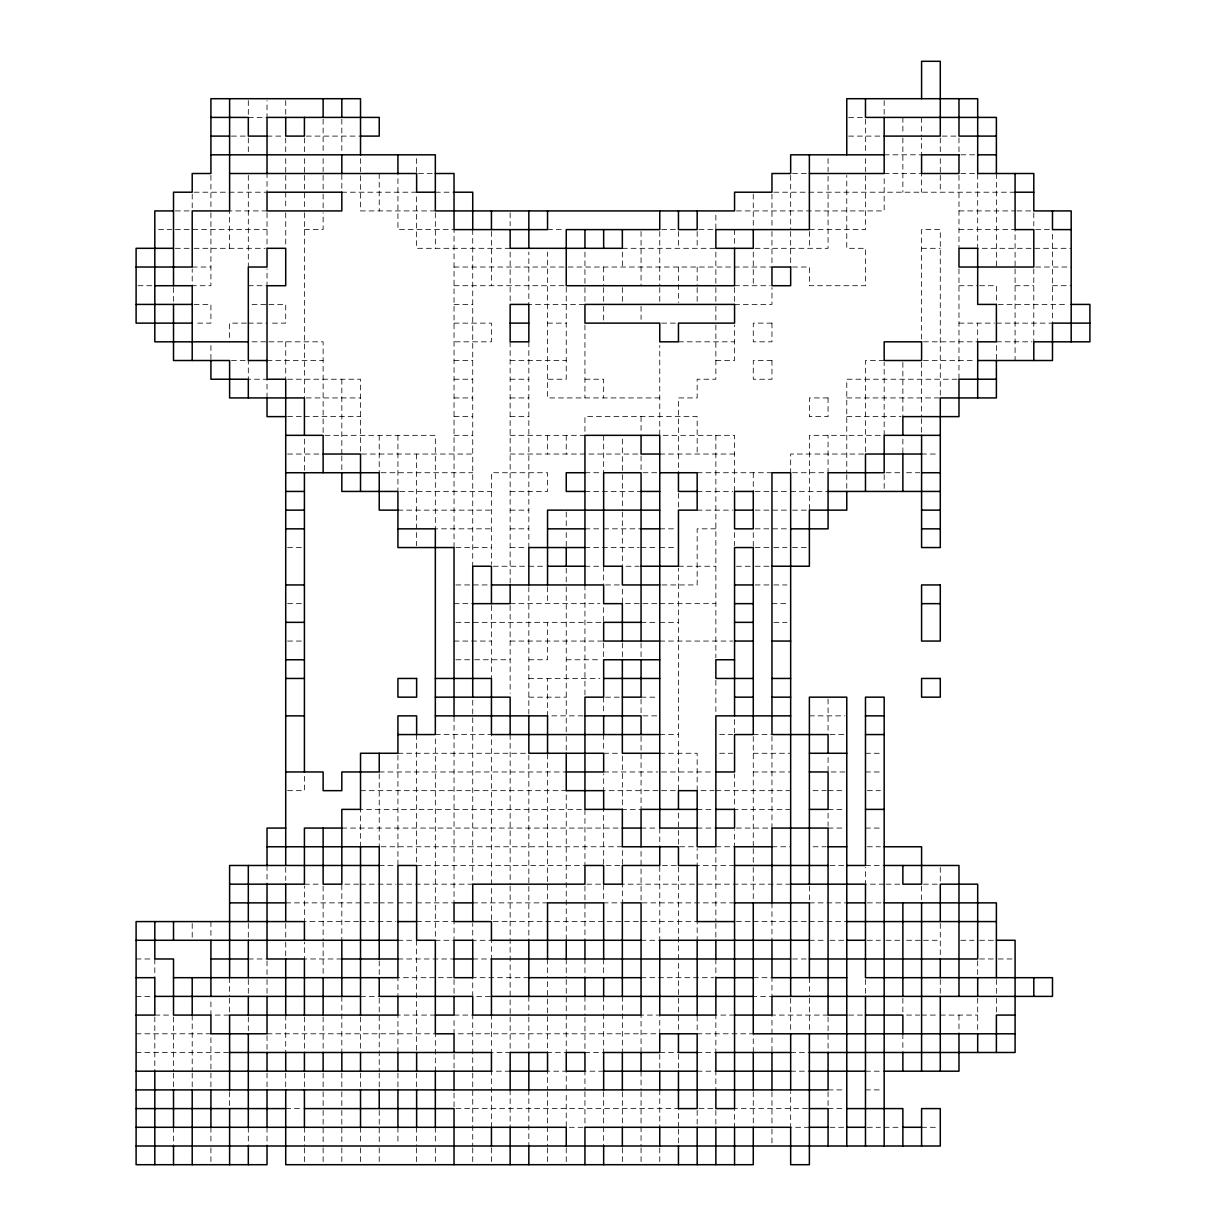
<?xml version="1.0" encoding="UTF-8"?>
<svg xmlns="http://www.w3.org/2000/svg" width="1226" height="1226" viewBox="0 0 1226 1226"><rect width="100%" height="100%" fill="white"/><g stroke="black" fill="none" stroke-linecap="round" stroke-linejoin="round"><path stroke-width="0.75" stroke-dasharray="5 3.75" d="M248.311 117.405L267.023 117.405L267.023 100.578M848.637 117.405L865.479 117.405M231.484 136.101L246.441 136.101M267.023 136.101L283.85 136.101M306.285 136.101L360.521 136.101M848.637 136.101L884.176 136.101M942.15 136.101L958.977 136.101M884.176 154.813L921.584 154.813L921.584 137.971M960.847 154.813L977.689 154.813M418.495 173.51L435.337 173.51M792.532 173.51L809.375 173.51M884.176 173.51L921.584 173.51L921.584 192.206M960.847 173.51L977.689 173.51L977.689 248.311L1071.187 248.311M194.076 192.206L267.023 192.206L267.023 173.51M416.625 192.206L341.824 192.206L341.824 173.51M435.337 192.206L454.034 192.206M773.836 192.206L1015.082 192.206M175.379 210.918L190.337 210.918M267.023 210.918L229.614 210.918L229.614 248.311M435.337 210.918L360.521 210.918L360.521 173.51M736.428 210.918L884.176 210.918L884.176 175.379M958.977 210.918L1015.082 210.918M1016.952 210.918L1033.794 210.918M158.552 229.614L171.64 229.614M175.379 229.614L267.023 229.614M304.416 229.614L323.128 229.614L323.128 212.788M547.547 229.614L564.374 229.614M661.626 229.614L678.453 229.614M699.035 229.614L715.861 229.614L715.861 212.788M809.375 229.614L865.479 229.614L865.479 175.379M958.977 229.614L1015.082 229.614L1015.082 267.023M1035.663 229.614L1052.49 229.614M175.379 248.311L190.337 248.311M194.076 248.311L265.153 248.311M510.139 248.311L416.625 248.311L416.625 194.076M622.348 248.311L715.861 248.311M755.139 248.311L828.071 248.311L828.071 173.51M921.584 248.311L940.281 248.311M192.206 267.023L210.918 267.023M454.034 267.023L566.243 267.023M568.113 267.023L771.966 267.023M792.532 267.023L809.375 267.023L809.375 285.719L865.479 285.719L865.479 248.311L846.768 248.311L846.768 175.379M1035.663 267.023L1071.187 267.023M137.971 285.719L152.944 285.719M248.311 285.719L267.023 285.719L267.023 268.892M454.034 285.719L566.243 285.719L566.243 379.232L547.547 379.232M734.558 285.719L770.097 285.719M958.977 285.719L977.689 285.719M979.559 285.719L996.386 285.719L996.386 304.416M1015.082 285.719L1033.794 285.719M1052.49 285.719L1071.187 285.719M194.076 304.416L210.918 304.416L210.918 323.128L194.076 323.128M252.05 304.416L267.023 304.416M268.892 304.416L285.719 304.416L285.719 323.128L268.892 323.128M454.034 304.416L472.73 304.416M734.558 304.416L771.966 304.416L771.966 287.589M998.255 304.416L1067.448 304.416M246.441 323.128L229.614 323.128L229.614 341.824M248.311 323.128L267.023 323.128M454.034 323.128L491.442 323.128L491.442 341.824L454.034 341.824M547.547 323.128L566.243 323.128M661.626 323.128L676.583 323.128M958.977 323.128L994.516 323.128M996.386 323.128L1052.49 323.128L1052.49 231.484M252.05 341.824L267.023 341.824M268.892 341.824L323.128 341.824L323.128 435.337M678.453 341.824L734.558 341.824M923.454 341.824L977.689 341.824L977.689 323.128M996.386 341.824L1031.924 341.824M231.484 360.521L246.441 360.521M267.023 360.521L323.128 360.521M454.034 360.521L472.73 360.521M510.139 360.521L566.243 360.521M715.861 360.521L734.558 360.521L734.558 324.997M884.176 360.521L865.479 360.521L865.479 454.034M923.454 360.521L973.95 360.521M287.589 379.232L360.521 379.232L360.521 454.034L472.73 454.034M454.034 379.232L472.73 379.232M510.139 379.232L528.835 379.232M584.94 379.232L603.652 379.232L603.652 397.929M957.108 379.232L846.768 379.232L846.768 472.73M306.285 397.929L360.521 397.929M454.034 397.929L472.73 397.929M510.139 397.929L528.835 397.929M659.757 397.929L547.547 397.929L547.547 252.05M846.768 397.929L940.281 397.929L940.281 229.614L921.584 229.614L921.584 341.824M287.589 416.625L302.546 416.625M304.416 416.625L360.521 416.625M454.034 416.625L472.73 416.625M510.139 416.625L528.835 416.625M846.768 416.625L901.003 416.625M324.997 435.337L435.337 435.337L435.337 528.835L491.442 528.835M454.034 435.337L472.73 435.337M510.139 435.337L584.94 435.337L584.94 416.625L697.165 416.625L697.165 454.034M287.589 454.034L323.128 454.034M510.139 454.034L639.175 454.034M659.757 454.034L734.558 454.034M863.61 454.034L790.663 454.034L790.663 472.73M921.584 454.034L938.411 454.034M381.102 472.73L472.73 472.73M584.94 472.73L599.912 472.73M642.93 472.73L657.887 472.73M697.165 472.73L771.966 472.73M792.532 472.73L828.071 472.73L828.071 435.337M886.046 472.73L901.003 472.73M906.612 472.73L919.715 472.73M399.799 491.442L491.442 491.442M510.139 491.442L547.547 491.442L547.547 472.73L491.442 472.73L491.442 564.374M584.94 491.442L641.06 491.442M697.165 491.442L732.688 491.442M755.139 491.442L786.923 491.442M790.663 491.442L828.071 491.442M397.929 510.139L491.442 510.139M510.139 510.139L528.835 510.139M697.165 510.139L732.688 510.139M755.139 510.139L790.663 510.139M792.532 510.139L809.375 510.139L809.375 435.337L884.176 435.337L884.176 362.39M510.139 528.835L528.835 528.835M584.94 528.835L599.912 528.835M603.652 528.835L641.06 528.835M659.757 528.835L676.583 528.835M715.861 528.835L697.165 528.835L697.165 584.94L659.757 584.94M755.139 528.835L786.923 528.835M287.589 547.547L304.416 547.547M455.903 547.547L491.442 547.547M510.139 547.547L526.965 547.547M584.94 547.547L639.175 547.547M641.06 547.547L657.887 547.547M659.757 547.547L676.583 547.547M755.139 547.547L771.966 547.547M773.836 547.547L786.923 547.547M792.532 547.547L807.505 547.547M493.312 566.243L526.965 566.243M528.835 566.243L545.677 566.243M584.94 566.243L599.912 566.243M626.088 566.243L639.175 566.243M678.453 566.243L715.861 566.243M736.428 566.243L751.4 566.243M755.139 566.243L771.966 566.243M455.903 584.94L489.572 584.94M605.521 584.94L622.348 584.94M755.139 584.94L771.966 584.94M773.836 584.94L786.923 584.94M287.589 603.652L302.546 603.652M454.034 603.652L472.73 603.652M510.139 603.652L599.912 603.652M639.175 603.652L622.348 603.652L622.348 586.825M642.93 603.652L657.887 603.652M659.757 603.652L715.861 603.652M771.966 603.652L786.923 603.652M455.903 622.348L603.652 622.348L603.652 603.652M641.06 622.348L657.887 622.348M659.757 622.348L678.453 622.348M773.836 622.348L786.923 622.348M287.589 641.06L302.546 641.06M454.034 641.06L491.442 641.06M510.139 641.06L603.652 641.06M659.757 641.06L732.688 641.06M455.903 659.757L470.861 659.757M474.6 659.757L510.139 659.757M528.835 659.757L547.547 659.757L547.547 622.348M566.243 659.757L599.912 659.757M528.835 678.453L599.912 678.453M528.835 697.165L566.243 697.165M605.521 697.165L620.479 697.165M641.06 697.165L657.887 697.165M583.07 715.861L547.547 715.861L547.547 678.453M642.93 715.861L657.887 715.861M809.375 715.861L844.898 715.861M435.337 734.558L491.442 734.558L491.442 921.584L697.165 921.584L697.165 940.281M659.757 734.558L678.453 734.558M719.601 734.558L732.688 734.558M753.27 734.558L771.966 734.558M829.941 734.558L844.898 734.558M397.929 753.27L528.835 753.27M603.652 753.27L620.479 753.27M659.757 753.27L697.165 753.27L697.165 790.663L713.992 790.663M719.601 753.27L732.688 753.27M753.27 753.27L790.663 753.27M865.479 753.27L880.437 753.27M379.232 771.966L566.243 771.966M603.652 771.966L657.887 771.966M661.626 771.966L713.992 771.966M753.27 771.966L790.663 771.966M844.898 771.966L828.071 771.966L828.071 755.139M865.479 771.966L880.437 771.966M287.589 790.663L304.416 790.663L304.416 773.836M360.521 790.663L566.243 790.663L566.243 940.281M657.887 790.663L603.652 790.663L603.652 773.836M661.626 790.663L678.453 790.663L678.453 568.113M715.861 790.663L790.663 790.663M813.114 790.663L826.201 790.663M828.071 790.663L844.898 790.663M867.349 790.663L880.437 790.663M697.165 809.375L713.992 809.375M790.663 809.375L734.558 809.375L734.558 773.836M828.071 809.375L844.898 809.375M341.824 828.071L622.348 828.071M641.06 828.071L657.887 828.071M697.165 828.071L715.861 828.071M736.428 828.071L771.966 828.071L771.966 736.428M828.071 828.071L844.898 828.071M865.479 828.071L880.437 828.071M381.102 846.768L622.348 846.768L622.348 865.479L603.652 865.479L603.652 809.375M693.41 846.768L678.453 846.768L678.453 829.941M715.861 846.768L734.558 846.768L734.558 829.941M771.966 846.768L790.663 846.768M813.114 846.768L826.201 846.768M867.349 846.768L880.437 846.768M379.232 865.479L396.059 865.479M734.558 865.479L697.165 865.479L697.165 848.637M829.941 865.479L844.898 865.479M865.479 865.479L884.176 865.479M304.416 884.176L319.388 884.176M358.651 884.176L341.824 884.176L341.824 940.281M360.521 884.176L396.059 884.176M397.929 884.176L472.73 884.176L472.73 697.165M790.663 884.176L622.348 884.176L622.348 902.872L603.652 902.872L603.652 884.176L584.94 884.176L584.94 940.281M884.176 884.176L865.479 884.176L865.479 867.349M886.046 884.176L901.003 884.176M923.454 884.176L938.411 884.176M285.719 902.872L377.363 902.872M379.232 902.872L396.059 902.872M397.929 902.872L412.886 902.872M416.625 902.872L454.034 902.872L454.034 715.861M472.73 902.872L547.547 902.872L547.547 753.27M734.558 902.872L641.06 902.872L641.06 848.637M809.375 902.872L846.768 902.872M867.349 902.872L884.176 902.872M358.651 921.584L304.416 921.584L304.416 886.046M360.521 921.584L396.059 921.584M416.625 921.584L454.034 921.584L454.034 940.281L435.337 940.281L435.337 736.428M736.428 921.584L751.4 921.584M753.27 921.584L790.663 921.584M792.532 921.584L807.505 921.584M809.375 921.584L846.768 921.584M397.929 940.281L412.886 940.281M641.06 940.281L659.757 940.281L659.757 865.479L678.453 865.479L678.453 996.386M809.375 940.281L826.201 940.281M829.941 940.281L846.768 940.281M867.349 940.281L880.437 940.281M886.046 940.281L901.003 940.281M906.612 940.281L921.584 940.281M923.454 940.281L940.281 940.281M960.847 940.281L973.95 940.281M979.559 940.281L994.516 940.281M136.101 958.977L152.944 958.977M248.311 958.977L267.023 958.977M341.824 958.977L304.416 958.977L304.416 942.15M397.929 958.977L454.034 958.977M472.73 958.977L491.442 958.977L491.442 940.281L472.73 940.281L472.73 923.454M792.532 958.977L807.505 958.977M979.559 958.977L994.516 958.977M998.255 958.977L1013.212 958.977M452.164 977.689L397.929 977.689L397.929 996.386M528.835 977.689L472.73 977.689L472.73 996.386L491.442 996.386M641.06 977.689L713.992 977.689M753.27 977.689L771.966 977.689L771.966 996.386L753.27 996.386M136.101 996.386L152.944 996.386M360.521 996.386L379.232 996.386M154.813 1015.082L171.64 1015.082M435.337 1015.082L397.929 1015.082L397.929 1052.49M454.034 1015.082L472.73 1015.082L472.73 1071.187M734.558 1015.082L715.861 1015.082L715.861 1052.49L697.165 1052.49M828.071 1015.082L771.966 1015.082L771.966 1052.49M848.637 1015.082L863.61 1015.082M906.612 1015.082L919.715 1015.082M921.584 1015.082L938.411 1015.082M940.281 1015.082L977.689 1015.082M136.101 1033.794L210.918 1033.794L210.918 1071.187M267.023 1033.794L435.337 1033.794L435.337 1071.187M136.101 1052.49L229.614 1052.49M659.757 1052.49L678.453 1052.49M790.663 1052.49L809.375 1052.49M510.139 1071.187L491.442 1071.187L491.442 1127.292M603.652 1071.187L584.94 1071.187L584.94 1089.899M697.165 1071.187L715.861 1071.187L715.861 1089.899M790.663 1071.187L809.375 1071.187M865.479 1071.187L880.437 1071.187M828.071 1089.899L844.898 1089.899M865.479 1089.899L880.437 1089.899M285.719 1108.595L302.546 1108.595M699.035 1108.595L715.861 1108.595M807.505 1108.595L734.558 1108.595L734.558 1127.292M828.071 1108.595L844.898 1108.595M583.07 1127.292L566.243 1127.292L566.243 1091.768M809.375 1127.292L790.663 1127.292L790.663 1091.768M829.941 1127.292L844.898 1127.292M867.349 1127.292L880.437 1127.292M884.176 1127.292L901.003 1127.292M921.584 1127.292L938.411 1127.292M1033.794 212.788L1033.794 225.875M1033.794 268.892L1033.794 341.824M1015.082 268.892L1015.082 360.521M996.386 173.51L996.386 267.023M996.386 345.563L996.386 360.521M996.386 979.559L996.386 996.386M996.386 998.255L996.386 1013.212M977.689 960.847L977.689 977.689M977.689 998.255L977.689 1033.794M958.977 137.971L958.977 154.813M958.977 175.379L958.977 248.311M958.977 268.892L958.977 379.232M958.977 1015.082L958.977 1033.794M940.281 137.971L940.281 154.813M940.281 158.552L940.281 173.51M940.281 175.379L940.281 192.206M940.281 867.349L940.281 884.176M940.281 923.454L940.281 958.977M940.281 979.559L940.281 996.386M921.584 117.405L921.584 136.101M921.584 362.39L921.584 416.625M921.584 418.495L921.584 435.337M921.584 886.046L921.584 902.872M902.872 117.405L902.872 134.232M902.872 137.971L902.872 192.206M902.872 362.39L902.872 416.625M902.872 439.077L902.872 454.034M902.872 998.255L902.872 1013.212M902.872 1033.794L902.872 1052.49M884.176 100.578L884.176 115.535M884.176 474.6L884.176 491.442M865.479 119.274L865.479 154.813M865.479 158.552L865.479 171.64M865.479 979.559L865.479 994.516M846.768 474.6L846.768 491.442M828.071 158.552L828.071 171.64M828.071 699.035L828.071 734.558M828.071 813.114L828.071 826.201M828.071 1016.952L828.071 1052.49M828.071 1091.768L828.071 1106.726M809.375 231.484L809.375 248.311M809.375 886.046L809.375 901.003M809.375 977.689L809.375 996.386M809.375 998.255L809.375 1033.794M790.663 175.379L790.663 229.614M790.663 231.484L790.663 267.023M790.663 998.255L790.663 1033.794M771.966 194.076L771.966 229.614M771.966 231.484L771.966 265.153M771.966 902.872L771.966 940.281M771.966 1091.768L771.966 1127.292M771.966 1129.161L771.966 1144.134M753.27 194.076L753.27 229.614M753.27 252.05L753.27 285.719M753.27 472.73L753.27 491.442M753.27 532.59L753.27 547.547M753.27 736.428L753.27 846.768M753.27 848.637L753.27 865.479M753.27 867.349L753.27 902.872M753.27 1052.49L753.27 1033.794L697.165 1033.794L697.165 1015.082M753.27 1091.768L753.27 1127.292M734.558 229.614L734.558 246.441M734.558 287.589L734.558 302.546M734.558 491.442L734.558 435.337L659.757 435.337L659.757 345.563M734.558 532.59L734.558 545.677M734.558 719.601L734.558 732.688M715.861 252.05L715.861 285.719M715.861 287.589L715.861 304.416M715.861 306.285L715.861 323.128M715.861 324.997L715.861 379.232L697.165 379.232L697.165 397.929L678.453 397.929L678.453 472.73M715.861 435.337L715.861 657.887M715.861 680.323L715.861 713.992M715.861 848.637L715.861 921.584M715.861 923.454L715.861 940.281M715.861 958.977L715.861 977.689M715.861 1110.465L715.861 1127.292M697.165 231.484L697.165 248.311M697.165 267.023L697.165 285.719M697.165 287.589L697.165 302.546M697.165 1110.465L697.165 1127.292M678.453 231.484L678.453 248.311M678.453 267.023L678.453 302.546M678.453 493.312L678.453 510.139M678.453 813.114L678.453 828.071M678.453 998.255L678.453 1033.794M678.453 1054.36L678.453 1071.187M678.453 1127.292L678.453 1108.595L454.034 1108.595L454.034 1091.768M678.453 1129.161L678.453 1146.003M659.757 231.484L659.757 285.719M659.757 287.589L659.757 304.416M659.757 828.071L659.757 846.768M659.757 1054.36L659.757 1071.187M659.757 1089.899L659.757 1127.292M659.757 1147.873L659.757 1164.7M641.06 231.484L641.06 285.719M641.06 306.285L641.06 319.388M641.06 416.625L641.06 433.468M641.06 455.903L641.06 472.73M641.06 642.93L641.06 659.757M641.06 699.035L641.06 713.992M641.06 736.428L641.06 809.375L622.348 809.375L622.348 753.27M641.06 1052.49L641.06 1015.082L659.757 1015.082L659.757 1033.794L454.034 1033.794L454.034 1016.952M641.06 1071.187L641.06 1089.899M641.06 1091.768L641.06 1146.003M641.06 1147.873L641.06 1164.7M622.348 252.05L622.348 267.023M622.348 287.589L622.348 302.546M622.348 439.077L622.348 472.73M622.348 474.6L622.348 510.139M622.348 512.008L622.348 566.243M622.348 642.93L622.348 659.757M622.348 996.386L622.348 1052.49M622.348 1091.768L622.348 1127.292M622.348 1147.873L622.348 1164.7M603.652 267.023L603.652 285.719M603.652 287.589L603.652 304.416M603.652 306.285L603.652 323.128M603.652 435.337L603.652 472.73M603.652 566.243L603.652 584.94M603.652 642.93L603.652 659.757M603.652 697.165L603.652 713.992M603.652 734.558L603.652 751.4M603.652 958.977L603.652 973.95M603.652 996.386L603.652 1052.49L584.94 1052.49L584.94 1016.952M603.652 1091.768L603.652 1146.003M584.94 252.05L584.94 285.719M584.94 287.589L584.94 304.416L528.835 304.416L528.835 252.05M584.94 324.997L584.94 397.929M584.94 584.94L584.94 697.165M584.94 958.977L584.94 977.689M584.94 996.386L584.94 1015.082M584.94 1091.768L584.94 1127.292M566.243 435.337L566.243 454.034M566.243 512.008L566.243 528.835M566.243 532.59L566.243 547.547M566.243 568.113L566.243 584.94M566.243 586.825L566.243 734.558M566.243 736.428L566.243 751.4M566.243 958.977L566.243 977.689M566.243 979.559L566.243 1052.49L547.547 1052.49L547.547 979.559M566.243 1089.899L566.243 1071.187L547.547 1071.187L547.547 1089.899M566.243 1147.873L566.243 1164.7M547.547 435.337L547.547 454.034M547.547 586.825L547.547 603.652M547.547 958.977L547.547 977.689M547.547 1091.768L547.547 1146.003M547.547 1147.873L547.547 1164.7M528.835 341.824L528.835 547.547M528.835 586.825L528.835 713.992M528.835 755.139L528.835 940.281M528.835 996.386L528.835 1015.082M528.835 1016.952L528.835 1052.49M528.835 1089.899L528.835 1146.003M510.139 212.788L510.139 225.875M510.139 252.05L510.139 304.416M510.139 341.824L510.139 584.94M510.139 605.521L510.139 693.41M510.139 734.558L510.139 884.176M510.139 886.046L510.139 1015.082M510.139 1016.952L510.139 1052.49L491.442 1052.49L491.442 1015.082M510.139 1089.899L510.139 1127.292M491.442 231.484L491.442 285.719M491.442 605.521L491.442 678.453M491.442 1147.873L491.442 1162.83M472.73 229.614L472.73 566.243M472.73 1073.057L472.73 1146.003M472.73 1147.873L472.73 1164.7M454.034 547.547L454.034 229.614L397.929 229.614L397.929 173.51M454.034 979.559L454.034 996.386M454.034 1054.36L454.034 1071.187M435.337 212.788L435.337 248.311M435.337 1127.292L435.337 1144.134M435.337 1147.873L435.337 1164.7M416.625 158.552L416.625 173.51M416.625 454.034L416.625 528.835M416.625 532.59L416.625 545.677M416.625 734.558L416.625 865.479L584.94 865.479L584.94 809.375L360.521 809.375L360.521 846.768M416.625 940.281L416.625 1052.49M416.625 1073.057L416.625 1089.899M416.625 1127.292L416.625 1146.003M416.625 1147.873L416.625 1164.7M397.929 435.337L397.929 491.442M397.929 755.139L397.929 865.479M397.929 1073.057L397.929 1089.899M397.929 1127.292L397.929 1144.134M379.232 173.51L379.232 210.918M379.232 435.337L379.232 472.73M379.232 773.836L379.232 846.768M379.232 960.847L379.232 977.689M379.232 998.255L379.232 1071.187M379.232 1073.057L379.232 1089.899M379.232 1110.465L379.232 1144.134M379.232 1147.873L379.232 1164.7M360.521 158.552L360.521 171.64M360.521 1016.952L360.521 1052.49M360.521 1073.057L360.521 1089.899M360.521 1127.292L360.521 1144.134M360.521 1147.873L360.521 1162.83M341.824 119.274L341.824 154.813M341.824 379.232L341.824 454.034M341.824 455.903L341.824 472.73M341.824 996.386L341.824 1052.49M341.824 1073.057L341.824 1089.899M341.824 1091.768L341.824 1108.595M341.824 1110.465L341.824 1146.003M341.824 1147.873L341.824 1164.7M323.128 119.274L323.128 154.813M323.128 158.552L323.128 171.64M323.128 175.379L323.128 192.206M323.128 194.076L323.128 210.918M323.128 886.046L323.128 940.281M323.128 942.15L323.128 977.689M323.128 1016.952L323.128 1052.49M323.128 1073.057L323.128 1089.899M323.128 1091.768L323.128 1108.595M323.128 1110.465L323.128 1146.003M323.128 1147.873L323.128 1164.7M304.416 137.971L304.416 154.813M304.416 158.552L304.416 173.51M304.416 175.379L304.416 210.918M304.416 212.788L304.416 397.929M304.416 439.077L304.416 472.73M304.416 1016.952L304.416 1052.49M304.416 1073.057L304.416 1089.899M304.416 1127.292L304.416 1146.003M304.416 1147.873L304.416 1164.7M285.719 100.578L285.719 115.535M285.719 137.971L285.719 154.813M285.719 158.552L285.719 173.51M285.719 175.379L285.719 190.337M285.719 192.206L285.719 209.048M285.719 212.788L285.719 246.441M285.719 341.824L285.719 379.232M285.719 867.349L285.719 880.437M285.719 923.454L285.719 940.281M285.719 942.15L285.719 958.977M285.719 1015.082L285.719 1052.49M285.719 1073.057L285.719 1089.899M267.023 212.788L267.023 248.311M267.023 397.929L267.023 379.232L248.311 379.232L248.311 360.521M267.023 865.479L267.023 884.176M267.023 960.847L267.023 977.689M267.023 979.559L267.023 996.386M267.023 1035.663L267.023 1052.49M267.023 1073.057L267.023 1089.899M267.023 1127.292L267.023 1146.003M248.311 100.578L248.311 115.535M248.311 137.971L248.311 154.813M248.311 175.379L248.311 267.023M248.311 923.454L248.311 938.411M248.311 979.559L248.311 996.386M248.311 1016.952L248.311 1033.794M248.311 1127.292L248.311 1146.003M229.614 977.689L229.614 996.386M229.614 998.255L229.614 1015.082L210.918 1015.082L210.918 998.255M229.614 1091.768L229.614 1108.595M210.918 175.379L210.918 210.918M210.918 212.788L210.918 285.719L192.206 285.719L192.206 268.892M210.918 345.563L210.918 360.521M210.918 921.584L210.918 938.411M210.918 1073.057L210.918 1089.899M210.918 1127.292L210.918 1144.134M210.918 1147.873L210.918 1164.7M192.206 194.076L192.206 210.918M192.206 923.454L192.206 938.411M192.206 1015.082L192.206 1071.187M192.206 1073.057L192.206 1089.899M173.51 287.589L173.51 302.546M173.51 1016.952L173.51 1071.187M173.51 1073.057L173.51 1089.899M173.51 1127.292L173.51 1146.003M154.813 958.977L154.813 977.689M154.813 1016.952L154.813 1071.187M771.966 323.128L753.27 323.128L753.27 341.824L771.966 341.824L771.966 323.128M771.966 360.521L753.27 360.521L753.27 379.232L771.966 379.232L771.966 360.521M828.071 397.929L809.375 397.929L809.375 416.625L828.071 416.625L828.071 397.929"/><path stroke-width="1.5" d="M210.918 117.405L248.311 117.405L248.311 136.101L267.023 136.101M210.918 136.101L229.614 136.101M360.521 136.101L379.232 136.101L379.232 117.405L267.023 117.405L267.023 173.51M884.176 136.101L940.281 136.101L940.281 61.3L921.584 61.3L921.584 98.708M996.386 136.101L958.977 136.101L958.977 98.708M210.918 154.813L435.337 154.813L435.337 210.918L734.558 210.918L734.558 192.206L771.966 192.206L771.966 173.51L790.663 173.51L790.663 154.813L884.176 154.813M977.689 154.813L996.386 154.813M229.614 173.51L416.625 173.51L416.625 192.206L435.337 192.206M435.337 173.51L454.034 173.51L454.034 229.614L547.547 229.614L547.547 210.918M809.375 173.51L884.176 173.51L884.176 117.405M454.034 192.206L472.73 192.206L472.73 229.614M1015.082 192.206L1033.794 192.206M173.51 210.918L154.813 210.918L154.813 341.824L248.311 341.824M1071.187 229.614L1052.49 229.614L1052.49 210.918M173.51 248.311L136.101 248.311L136.101 323.128L192.206 323.128M136.101 267.023L192.206 267.023L192.206 210.918L229.614 210.918L229.614 98.708M154.813 285.719L192.206 285.719L192.206 360.521M136.101 304.416L192.206 304.416M1071.187 304.416L1089.899 304.416L1089.899 341.824L1033.794 341.824L1033.794 360.521M510.139 323.128L528.835 323.128M1089.899 323.128L1052.49 323.128L1052.49 360.521L977.689 360.521M267.023 360.521L248.311 360.521L248.311 267.023L267.023 267.023L267.023 248.311L285.719 248.311L285.719 285.719L267.023 285.719L267.023 379.232L285.719 379.232L285.719 865.479M996.386 379.232L958.977 379.232L958.977 416.625L902.872 416.625L902.872 435.337M285.719 416.625L267.023 416.625L267.023 397.929M285.719 435.337L323.128 435.337L323.128 472.73M940.281 435.337L884.176 435.337L884.176 472.73L828.071 472.73L828.071 528.835L790.663 528.835M323.128 454.034L360.521 454.034L360.521 491.442M659.757 454.034L641.06 454.034L641.06 435.337M921.584 454.034L865.479 454.034L865.479 491.442M285.719 472.73L379.232 472.73L379.232 510.139L397.929 510.139M584.94 472.73L566.243 472.73L566.243 491.442L584.94 491.442M659.757 472.73L697.165 472.73L697.165 510.139L678.453 510.139L678.453 566.243L641.06 566.243M921.584 472.73L940.281 472.73M285.719 491.442L304.416 491.442M641.06 491.442L659.757 491.442M697.165 491.442L678.453 491.442L678.453 472.73M828.071 491.442L940.281 491.442M285.719 510.139L304.416 510.139M659.757 510.139L547.547 510.139L547.547 584.94M734.558 510.139L753.27 510.139M921.584 510.139L940.281 510.139M285.719 528.835L304.416 528.835M397.929 528.835L435.337 528.835L435.337 734.558L397.929 734.558M547.547 528.835L584.94 528.835M641.06 528.835L659.757 528.835M921.584 528.835L940.281 528.835M584.94 547.547L528.835 547.547L528.835 584.94M547.547 566.243L584.94 566.243M771.966 566.243L809.375 566.243L809.375 510.139L846.768 510.139L846.768 491.442M285.719 584.94L304.416 584.94M491.442 584.94L603.652 584.94L603.652 603.652L622.348 603.652L622.348 641.06M659.757 584.94L622.348 584.94L622.348 566.243L603.652 566.243L603.652 472.73L641.06 472.73L641.06 641.06M734.558 584.94L753.27 584.94M472.73 603.652L510.139 603.652L510.139 584.94M734.558 603.652L753.27 603.652M921.584 603.652L940.281 603.652M285.719 622.348L304.416 622.348M641.06 622.348L603.652 622.348L603.652 641.06L659.757 641.06M734.558 622.348L753.27 622.348M734.558 641.06L753.27 641.06M771.966 641.06L790.663 641.06M285.719 659.757L304.416 659.757M659.757 659.757L603.652 659.757L603.652 697.165L584.94 697.165L584.94 809.375L622.348 809.375L622.348 846.768L678.453 846.768L678.453 865.479L697.165 865.479L697.165 921.584L734.558 921.584M734.558 659.757L715.861 659.757L715.861 678.453L753.27 678.453M285.719 678.453L304.416 678.453M435.337 678.453L491.442 678.453L491.442 734.558L659.757 734.558M603.652 678.453L659.757 678.453M771.966 678.453L790.663 678.453M435.337 697.165L510.139 697.165L510.139 734.558M622.348 697.165L641.06 697.165L641.06 659.757M734.558 697.165L753.27 697.165M771.966 697.165L790.663 697.165M285.719 715.861L304.416 715.861M435.337 715.861L547.547 715.861L547.547 753.27M584.94 715.861L641.06 715.861L641.06 734.558M790.663 715.861L715.861 715.861L715.861 846.768L697.165 846.768L697.165 790.663L678.453 790.663L678.453 809.375M865.479 715.861L884.176 715.861M865.479 734.558L884.176 734.558M659.757 753.27L622.348 753.27L622.348 659.757M809.375 753.27L846.768 753.27M285.719 771.966L323.128 771.966L323.128 790.663L341.824 790.663L341.824 771.966L379.232 771.966L379.232 753.27M566.243 771.966L603.652 771.966L603.652 753.27L528.835 753.27L528.835 715.861M715.861 771.966L734.558 771.966L734.558 734.558L753.27 734.558L753.27 547.547L734.558 547.547L734.558 715.861M809.375 771.966L828.071 771.966L828.071 809.375L809.375 809.375M697.165 809.375L641.06 809.375L641.06 846.768M715.861 809.375L734.558 809.375L734.558 828.071L715.861 828.071M865.479 809.375L884.176 809.375M285.719 828.071L267.023 828.071L267.023 865.479M341.824 828.071L304.416 828.071L304.416 884.176L229.614 884.176M622.348 828.071L641.06 828.071M697.165 828.071L659.757 828.071L659.757 435.337L584.94 435.337L584.94 584.94M267.023 846.768L379.232 846.768L379.232 958.977M771.966 846.768L734.558 846.768L734.558 1108.595L715.861 1108.595L715.861 1089.899M828.071 846.768L846.768 846.768M884.176 846.768L921.584 846.768L921.584 884.176L902.872 884.176L902.872 865.479M379.232 865.479L229.614 865.479L229.614 977.689M734.558 865.479L828.071 865.479M846.768 865.479L865.479 865.479L865.479 697.165L884.176 697.165L884.176 1146.003M884.176 865.479L958.977 865.479L958.977 996.386M790.663 884.176L865.479 884.176L865.479 977.689L1052.49 977.689L1052.49 996.386L771.966 996.386L771.966 1015.082L734.558 1015.082M229.614 902.872L285.719 902.872M472.73 902.872L454.034 902.872L454.034 921.584L491.442 921.584L491.442 940.281L641.06 940.281M734.558 902.872L809.375 902.872L809.375 977.689M846.768 902.872L865.479 902.872M884.176 902.872L996.386 902.872L996.386 977.689M397.929 921.584L416.625 921.584M846.768 921.584L996.386 921.584M136.101 940.281L397.929 940.281M809.375 940.281L659.757 940.281L659.757 1015.082L715.861 1015.082L715.861 977.689L753.27 977.689M846.768 940.281L865.479 940.281M996.386 940.281L1015.082 940.281L1015.082 1052.49L809.375 1052.49M210.918 958.977L248.311 958.977M341.824 958.977L397.929 958.977M454.034 958.977L472.73 958.977M790.663 958.977L491.442 958.977L491.442 1015.082M809.375 958.977L977.689 958.977L977.689 884.176L940.281 884.176L940.281 921.584M136.101 977.689L154.813 977.689L154.813 1015.082L136.101 1015.082M173.51 977.689L397.929 977.689L397.929 865.479L416.625 865.479L416.625 940.281L435.337 940.281L435.337 1033.794L454.034 1033.794L454.034 1052.49M528.835 977.689L641.06 977.689M846.768 977.689L771.966 977.689L771.966 940.281M154.813 996.386L360.521 996.386M491.442 996.386L753.27 996.386M435.337 1015.082L454.034 1015.082L454.034 996.386M846.768 1015.082L828.071 1015.082L828.071 828.071L771.966 828.071L771.966 902.872M865.479 1015.082L902.872 1015.082L902.872 1033.794M1015.082 1015.082L996.386 1015.082L996.386 1052.49M1015.082 1033.794L753.27 1033.794L753.27 902.872M229.614 1052.49L491.442 1052.49L491.442 1071.187L136.101 1071.187M697.165 1052.49L678.453 1052.49L678.453 1033.794M790.663 1052.49L715.861 1052.49L715.861 1071.187L790.663 1071.187M510.139 1071.187L547.547 1071.187L547.547 1052.49L510.139 1052.49L510.139 1089.899M603.652 1071.187L697.165 1071.187M809.375 1071.187L865.479 1071.187M884.176 1071.187L958.977 1071.187L958.977 1033.794M136.101 1089.899L828.071 1089.899L828.071 1052.49M136.101 1108.595L285.719 1108.595M304.416 1108.595L454.034 1108.595L454.034 1164.7M809.375 1108.595L828.071 1108.595L828.071 1146.003M846.768 1108.595L902.872 1108.595L902.872 1146.003M136.101 1127.292L566.243 1127.292L566.243 1146.003M809.375 1127.292L828.071 1127.292M846.768 1127.292L865.479 1127.292M902.872 1127.292L921.584 1127.292M136.101 1146.003L940.281 1146.003L940.281 1108.595L921.584 1108.595L921.584 1146.003M1071.187 341.824L1071.187 210.918L1033.794 210.918L1033.794 173.51L977.689 173.51L977.689 98.708L846.768 98.708L846.768 154.813M1033.794 977.689L1033.794 996.386M1015.082 173.51L1015.082 229.614L1033.794 229.614L1033.794 267.023L958.977 267.023L958.977 248.311L977.689 248.311L977.689 304.416L996.386 304.416L996.386 341.824L977.689 341.824L977.689 397.929M996.386 173.51L996.386 117.405L865.479 117.405L865.479 98.708M996.386 360.521L996.386 397.929L940.281 397.929L940.281 547.547L921.584 547.547L921.584 435.337M977.689 977.689L977.689 996.386M977.689 1033.794L977.689 1052.49M940.281 958.977L940.281 977.689M940.281 996.386L940.281 1071.187M921.584 902.872L921.584 1071.187M902.872 454.034L902.872 491.442M902.872 902.872L902.872 996.386M902.872 1052.49L902.872 1071.187M865.479 996.386L865.479 1146.003M846.768 1146.003L846.768 697.165L809.375 697.165L809.375 884.176M828.071 753.27L828.071 734.558L771.966 734.558L771.966 472.73L790.663 472.73L790.663 996.386M809.375 154.813L809.375 229.614L715.861 229.614L715.861 248.311L753.27 248.311L753.27 229.614M809.375 1033.794L809.375 1164.7L790.663 1164.7L790.663 1127.292L584.94 1127.292L584.94 1164.7M790.663 1033.794L790.663 1089.899M771.966 1052.49L771.966 1089.899M753.27 1052.49L753.27 1089.899M753.27 1127.292L753.27 1164.7L285.719 1164.7L285.719 1089.899M734.558 248.311L734.558 285.719L566.243 285.719L566.243 229.614L659.757 229.614L659.757 210.918M734.558 1127.292L734.558 1164.7M715.861 940.281L715.861 958.977M715.861 1127.292L715.861 1164.7M697.165 210.918L697.165 229.614L678.453 229.614L678.453 210.918M697.165 940.281L697.165 1015.082M697.165 1127.292L697.165 1164.7M678.453 1071.187L678.453 1108.595L697.165 1108.595L697.165 1033.794L659.757 1033.794L659.757 1052.49L603.652 1052.49L603.652 1089.899M678.453 1146.003L678.453 1164.7M659.757 846.768L659.757 865.479L622.348 865.479L622.348 884.176L603.652 884.176L603.652 865.479L584.94 865.479L584.94 884.176L472.73 884.176L472.73 921.584M659.757 1071.187L659.757 1089.899M659.757 1127.292L659.757 1146.003M641.06 1052.49L641.06 1071.187M622.348 229.614L622.348 248.311L510.139 248.311L510.139 229.614M622.348 996.386L622.348 902.872L641.06 902.872L641.06 1015.082L472.73 1015.082L472.73 996.386L379.232 996.386L379.232 977.689M622.348 1052.49L622.348 1089.899M622.348 1127.292L622.348 1146.003M603.652 229.614L603.652 248.311M603.652 715.861L603.652 734.558M603.652 809.375L603.652 790.663L566.243 790.663L566.243 753.27M603.652 958.977L603.652 902.872L547.547 902.872L547.547 958.977M603.652 977.689L603.652 996.386M603.652 1146.003L603.652 1164.7M584.94 229.614L584.94 248.311M584.94 940.281L584.94 958.977M584.94 977.689L584.94 996.386M566.243 547.547L566.243 566.243M566.243 940.281L566.243 958.977M528.835 210.918L528.835 248.311M528.835 940.281L528.835 996.386M528.835 1052.49L528.835 1089.899M528.835 1146.003L528.835 1164.7M510.139 1127.292L510.139 1164.7M491.442 210.918L491.442 229.614M491.442 603.652L491.442 566.243L472.73 566.243L472.73 697.165M491.442 1127.292L491.442 1146.003M454.034 715.861L454.034 547.547L397.929 547.547L397.929 491.442L341.824 491.442L341.824 472.73M454.034 1071.187L454.034 1089.899M435.337 1071.187L435.337 1127.292M416.625 734.558L416.625 715.861L397.929 715.861L397.929 753.27L360.521 753.27L360.521 809.375L341.824 809.375L341.824 884.176L323.128 884.176L323.128 828.071M416.625 1052.49L416.625 1071.187M416.625 1089.899L416.625 1127.292M397.929 154.813L397.929 173.51M397.929 996.386L397.929 1015.082L229.614 1015.082L229.614 1089.899M397.929 1052.49L397.929 1071.187M397.929 1089.899L397.929 1127.292M379.232 1089.899L379.232 1108.595M360.521 154.813L360.521 98.708L210.918 98.708L210.918 173.51L192.206 173.51L192.206 192.206L173.51 192.206L173.51 285.719M360.521 846.768L360.521 1015.082M360.521 1052.49L360.521 1071.187M360.521 1089.899L360.521 1127.292M341.824 98.708L341.824 117.405M341.824 154.813L341.824 173.51M341.824 940.281L341.824 996.386M341.824 1052.49L341.824 1071.187M323.128 98.708L323.128 117.405M323.128 977.689L323.128 1015.082M323.128 1052.49L323.128 1071.187M304.416 117.405L304.416 136.101L285.719 136.101L285.719 117.405M304.416 435.337L304.416 397.929L229.614 397.929L229.614 360.521L173.51 360.521L173.51 304.416M304.416 472.73L304.416 771.966M304.416 940.281L304.416 921.584L136.101 921.584L136.101 1164.7L267.023 1164.7L267.023 1146.003M304.416 1015.082L304.416 958.977L267.023 958.977L267.023 884.176M304.416 1052.49L304.416 1071.187M304.416 1089.899L304.416 1127.292M285.719 884.176L285.719 921.584M285.719 958.977L285.719 1015.082M285.719 1052.49L285.719 1071.187M267.023 996.386L267.023 1033.794L210.918 1033.794L210.918 1015.082L173.51 1015.082L173.51 958.977L154.813 958.977L154.813 921.584M267.023 1052.49L267.023 1071.187M267.023 1089.899L267.023 1127.292M248.311 397.929L248.311 379.232L210.918 379.232L210.918 360.521M248.311 865.479L248.311 921.584M248.311 940.281L248.311 977.689M248.311 996.386L248.311 1015.082M248.311 1033.794L248.311 1127.292M248.311 1146.003L248.311 1164.7M229.614 1108.595L229.614 1164.7M210.918 940.281L210.918 996.386M210.918 1089.899L210.918 1127.292M192.206 977.689L192.206 1015.082M192.206 1089.899L192.206 1164.7M173.51 921.584L173.51 940.281M173.51 1089.899L173.51 1127.292M173.51 1146.003L173.51 1164.7M154.813 1071.187L154.813 1164.7M958.977 154.813L921.584 154.813L921.584 173.51L958.977 173.51L958.977 154.813M341.824 192.206L267.023 192.206L267.023 210.918L341.824 210.918L341.824 192.206M790.663 267.023L771.966 267.023L771.966 285.719L790.663 285.719L790.663 267.023M528.835 304.416L510.139 304.416L510.139 341.824L528.835 341.824L528.835 304.416M734.558 304.416L584.94 304.416L584.94 323.128L659.757 323.128L659.757 341.824L678.453 341.824L678.453 323.128L734.558 323.128L734.558 304.416M921.584 341.824L884.176 341.824L884.176 360.521L921.584 360.521L921.584 341.824M753.27 491.442L734.558 491.442L734.558 528.835L753.27 528.835L753.27 491.442M940.281 584.94L921.584 584.94L921.584 641.06L940.281 641.06L940.281 584.94M416.625 678.453L397.929 678.453L397.929 697.165L416.625 697.165L416.625 678.453M940.281 678.453L921.584 678.453L921.584 697.165L940.281 697.165L940.281 678.453M472.73 940.281L454.034 940.281L454.034 977.689L472.73 977.689L472.73 940.281M584.94 1052.49L566.243 1052.49L566.243 1071.187L584.94 1071.187L584.94 1052.49"/></g></svg>
